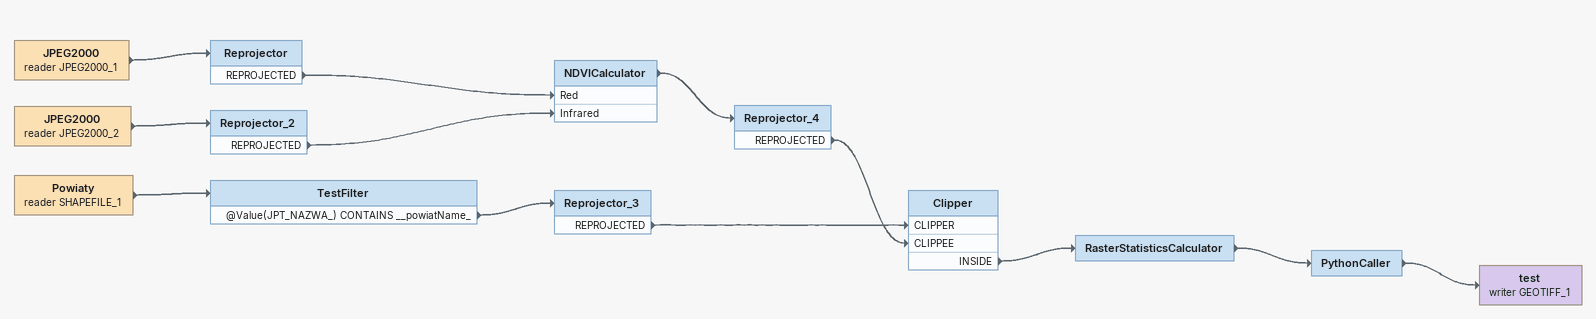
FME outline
JPEG2000 (reader JPEG2000_1)
    -> Reprojector
Reprojector
    REPROJECTED -> NDVICalculator [Red]
JPEG2000 (reader JPEG2000_2)
    -> Reprojector_2
Reprojector_2
    REPROJECTED -> NDVICalculator [Infrared]
NDVICalculator
    -> Reprojector_4
Reprojector_4
    REPROJECTED -> Clipper [CLIPPEE]
Powiaty (reader SHAPEFILE_1)
    -> TestFilter
TestFilter
    @Value(JPT_NAZWA_) CONTAINS __powiatName_ -> Reprojector_3
Reprojector_3
    REPROJECTED -> Clipper [CLIPPER]
Clipper
    INSIDE -> RasterStatisticsCalculator
RasterStatisticsCalculator
    -> PythonCaller
PythonCaller
    -> test (writer GEOTIFF_1)
test (writer GEOTIFF_1)
